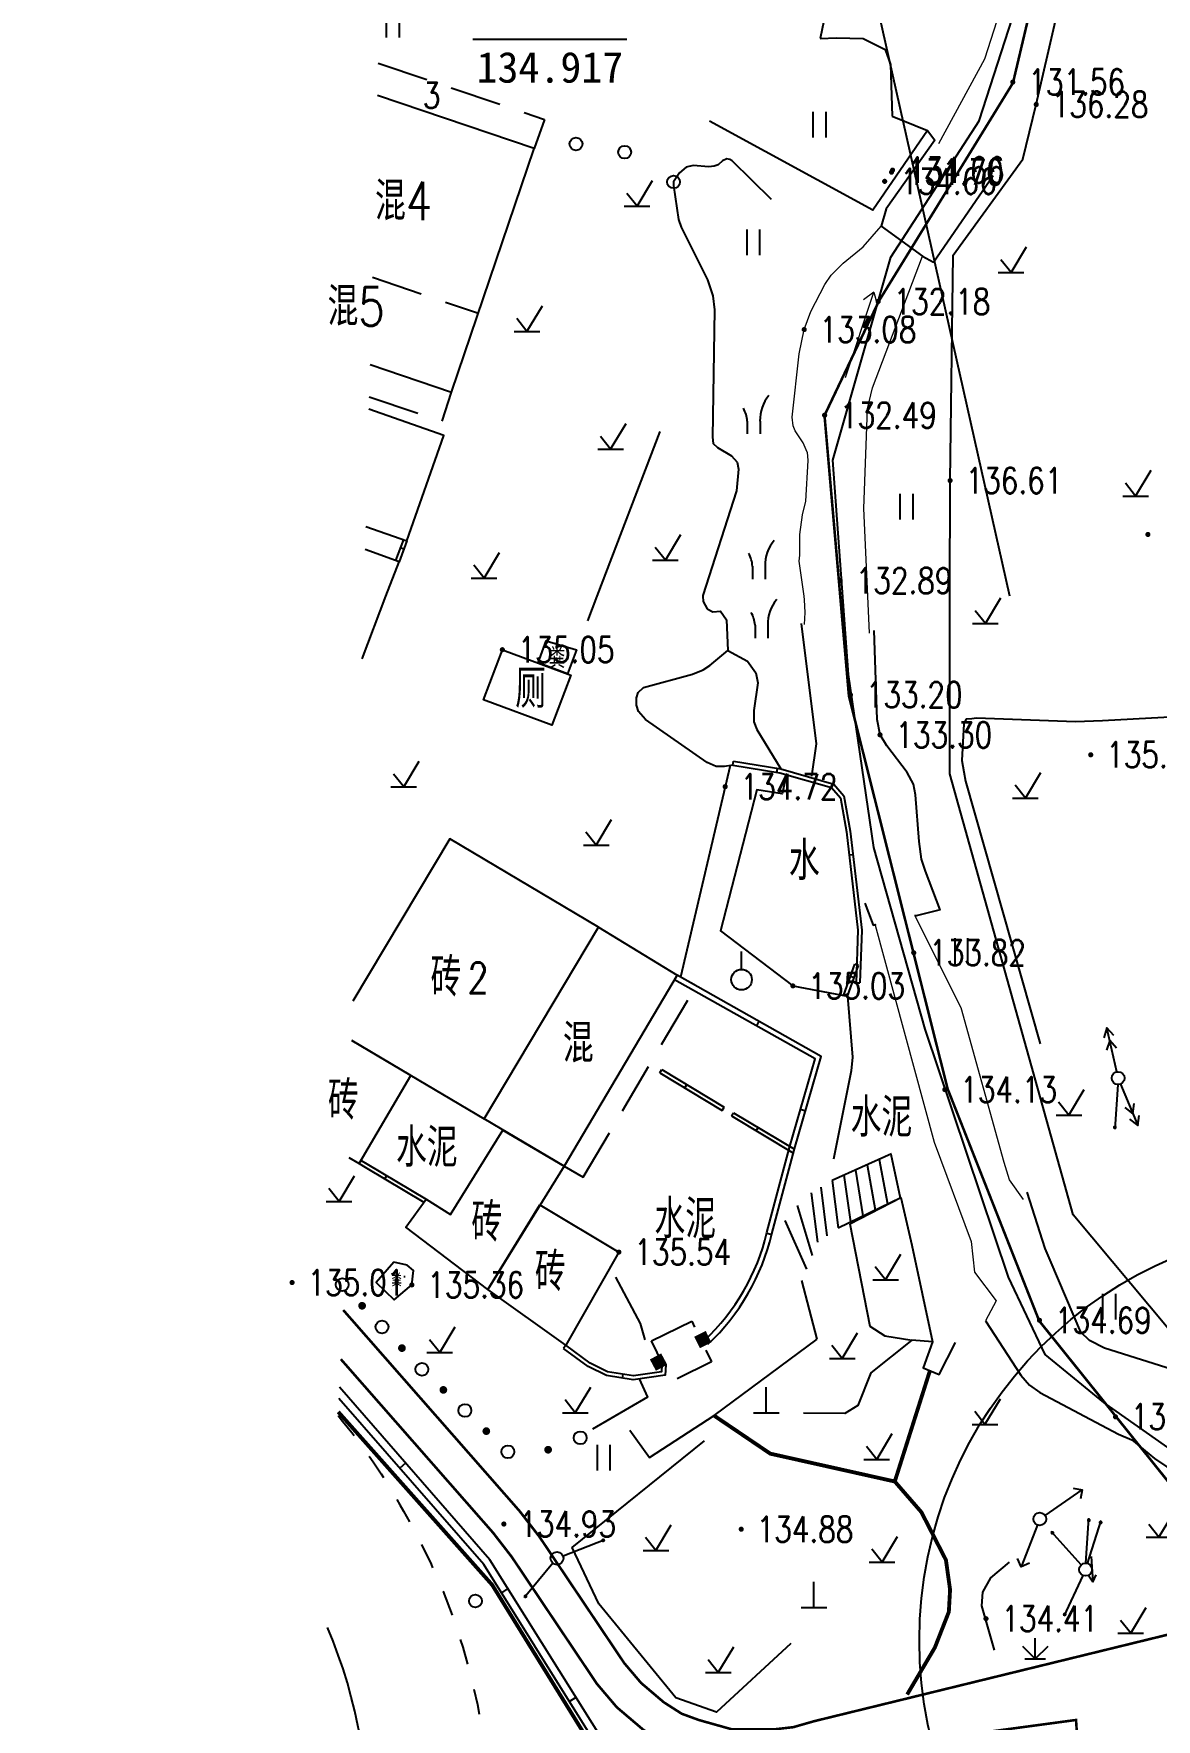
# Model space of a CAD drawing. Extents: x 529262 to 576451, y 2694391 to 2717535.
# Drawn here: x 564145.1 to 564188.8, y 2710458.8 to 2710524.5 of the extents above; entities that cross this region are included whole.
import ezdxf
from ezdxf.enums import TextEntityAlignment as Align

# ---------------------------------------------------------------- set-up
doc = ezdxf.new("R2010")
doc.units = 0
for name, pattern in [('X2', [10, 8, -2]), ('X3', [5, 4, -1]), ('X5', [3, 2, -1]), ('X6', [2, 1, -1])]:
    doc.linetypes.add(name, pattern=pattern)
for name, color, linetype in [('a红线图', 1, 'Continuous'), ('DLDW', 8, 'Continuous'), ('DLSS', 4, 'Continuous'), ('DMTZ', 8, 'Continuous'), ('GCD', 8, 'Continuous'), ('GXYZ', 8, 'Continuous'), ('JMD', 8, 'Continuous'), ('KZD', 8, 'Continuous'), ('ZBTZ', 8, 'Continuous'), ('ZJ', 7, 'Continuous'), ('污水管径标注_W10-', 202, 'Continuous')]:
    doc.layers.add(name, color=color, linetype=linetype)
doc.layers.add('SXSS', color=5, linetype='Continuous', lineweight=0)
doc.styles.add('HZ', font='rs.shx', dxfattribs={"width": 0.8, "bigfont": 'hztxt.shx'})
doc.styles.add('等线体', font='simhei.ttf')
doc.linetypes.add('10421', pattern='A,2,[150,AAA.SHX,S=0.5,R=0,X=0,Y=0.5],1e-11', length=2)
doc.linetypes.add('10422', pattern='A,0.75,[150,AAA.SHX,S=0.5,R=0,X=0,Y=0.5],1.5,[177,AAA.SHX,S=1,R=0,X=0,Y=0.4],0.75', length=3)
doc.linetypes.add('1161', pattern='A,0,[149,AAA.SHX,S=0.15,R=0,X=0,Y=0],-1.6', length=1.6)
doc.linetypes.add('445', pattern='A,8,-0.5,[147,AAA.SHX,S=1,R=0,X=0,Y=0],-1.5', length=10)
doc.linetypes.add('732', pattern='A,9,-0.5,[162,AAA.SHX,S=1,R=0,X=0,Y=0],-0.5', length=10)
pattern_1 = [(0, (114.99765, 2.56804), (0.5, 0.5), [0, -1]), (0, (115.49765, 3.06804), (0.5, 0.5), [0, -1])]

# ---------------------------------------------------------------- blocks, each defined once
blk = doc.blocks.new('GC200')
at = {"linetype": 'Continuous', "const_width": 0.2, "flags": 128}
blk.add_lwpolyline([(-0.1, 0, 1), (0.1, 0, 1)], format="xyb", close=True, dxfattribs=at)
blk = doc.blocks.new('gc124')
at = {"color": 8}
for p, q in [((0, 0), (0, 1.6)), ((-1, 1), (0, 0)), ((-0.8, 0), (0.8, 0)), ((0, 0), (1, 1))]:
    blk.add_line(p, q, dxfattribs=at)
blk = doc.blocks.new('gc013a')
at = {"linetype": 'Continuous'}
blk.add_line((0.5, 0), (4, 0), dxfattribs=at)
at = {"linetype": 'Continuous', "flags": 128}
for points in [[(2.31, -0.4), (3, 0), (2.31, 0.4)], [(3.31, -0.4), (4, 0), (3.31, 0.4)]]:
    blk.add_lwpolyline(points, dxfattribs=at)
blk = doc.blocks.new('gc170')
at = {"color": 8, "linetype": 'Continuous'}
blk.add_circle((0, 0), 0.5, dxfattribs=at)
blk = doc.blocks.new('gc013c')
at = {"linetype": 'Continuous'}
blk.add_line((0.5, 0), (4, 0), dxfattribs=at)
at = {"linetype": 'Continuous', "const_width": 0.15, "flags": 128}
blk.add_lwpolyline([(3.775, 0, 1), (3.925, 0, 1)], format="xyb", close=True, dxfattribs=at)
blk = doc.blocks.new('gc121')
at = {"color": 8}
for p, q in [((-0.5, -1), (-0.5, 1)), ((0.5, -1), (0.5, 1))]:
    blk.add_line(p, q, dxfattribs=at)
blk = doc.blocks.new('gc125')
at = {"color": 8}
blk.add_line((0, 0.8), (0, 2.2), dxfattribs=at)
blk.add_circle((0, 0), 0.8, dxfattribs=at)
blk = doc.blocks.new('gc123')
at = {"color": 8}
for p, q in [((0, 0), (1.2, 2)), ((-1, 0), (1, 0)), ((0, 0), (-0.8, 1))]:
    blk.add_line(p, q, dxfattribs=at)
blk = doc.blocks.new('gc246')
at = {"color": 8}
for p, q in [((-0.5, 1), (-0.5, 0)), ((0.5, 1), (0.5, 0))]:
    blk.add_line(p, q, dxfattribs=at)
for centre, radius, start, end in [((3.4, 1.11), 2.91, 139.3312, 182.0887), ((-2.94, 0.81), 2.45, 4.3743, 29.0242)]:
    blk.add_arc(centre, radius, start, end, dxfattribs=at)
blk = doc.blocks.new('gc111')
for p, q in [((0, 0), (0, 2)), ((-1, 0), (1, 0))]:
    blk.add_line(p, q)
blk = doc.blocks.new('gc013b')
at = {"linetype": 'Continuous'}
blk.add_line((0.5, 0), (4, 0), dxfattribs=at)
at = {"linetype": 'Continuous', "flags": 128}
blk.add_lwpolyline([(3.5, 0.5), (4, 0), (3.5, -0.5)], dxfattribs=at)
blk = doc.blocks.new('gc002')
at = {"color": 8, "const_width": 1}
blk.add_lwpolyline([(-0.5, 0), (0.5, 0)], dxfattribs=at)
blk = doc.blocks.new('gc232')
for p, q in [((0.5, 1), (0.5, -1)), ((0.5, -1), (0.19, -0.46)), ((0.5, -1), (0.81, -0.46))]:
    blk.add_line(p, q)
blk.add_circle((0, 0), 0.5)
blk = doc.blocks.new('gc086')
at = {"color": 8}
for p, q in [((0, 0), (7, 0)), ((7, 0), (6.18, 0.57)), ((7, 0), (6.18, -0.57))]:
    blk.add_line(p, q, dxfattribs=at)

msp = doc.modelspace()

# ---------------------------------------------------------------- hatches: boundary and pattern name
at = {"layer": 'DLDW', "linetype": 'Continuous'}
h = msp.add_hatch(dxfattribs=at)
h.set_pattern_fill('1061', color=256, scale=0.5, style=0)
h.set_pattern_definition(pattern_1)
h.paths.add_polyline_path([(564164.7, 2710499.964), (564165.02, 2710500.824), (564166.196, 2710500.477), (564165.847, 2710499.538)])
h = msp.add_hatch(dxfattribs=at)
h.set_pattern_fill('1061', color=256, scale=0.5, style=0)
h.set_pattern_definition(pattern_1)
h.paths.add_polyline_path([(564159.076, 2710476.619), (564158.398, 2710475.827), (564159.098, 2710475.159), (564159.784, 2710475.738), (564159.852, 2710476.304), (564159.605, 2710476.503)])

# ---------------------------------------------------------------- linework, layer by layer
at = {"color": 8, "linetype": 'Continuous'}
msp.add_circle((564195.758, 2710461.882), 16.204, dxfattribs=at)
at = {"layer": 'a红线图', "color": 8, "lineweight": 0}
msp.add_lwpolyline([(564099.605, 2710623.995), (564108.781, 2710598.575), (564114.403, 2710593.536), (564118.826, 2710589.572), (564119.764, 2710583.576), (564122.309, 2710579.625), (564127.415, 2710577.702), (564133.661, 2710573.861), (564150.68, 2710561.504), (564162.472, 2710554.357), (564174.675, 2710549.741), (564182.417, 2710547.975), (564186.55, 2710537.069), (564183.198, 2710522.558), (564177.972, 2710514.055), (564175.857, 2710509.606), (564176.809, 2710498.669), (564180.652, 2710483.38), (564184.22, 2710474.338), (564192.884, 2710463.54), (564198.448, 2710460.832), (564173.981, 2710386.935), (563873.709, 2710369.644)], dxfattribs=at)
msp.add_lwpolyline([(564099.605, 2710623.995), (564108.781, 2710598.575), (564114.403, 2710593.536), (564118.826, 2710589.572), (564119.764, 2710583.576), (564122.309, 2710579.625), (564127.415, 2710577.702), (564133.661, 2710573.861), (564150.68, 2710561.504), (564162.472, 2710554.357), (564174.675, 2710549.741), (564182.417, 2710547.975), (564186.55, 2710537.069), (564183.198, 2710522.558), (564177.972, 2710514.055), (564175.857, 2710509.606), (564176.809, 2710498.669), (564180.652, 2710483.38), (564184.22, 2710474.338), (564192.884, 2710463.54), (564198.448, 2710460.832), (564173.981, 2710386.935), (563873.709, 2710369.644)], dxfattribs=at)
at = {"layer": 'DLDW', "linetype": 'Continuous', "flags": 128}
msp.add_lwpolyline([(564164.7, 2710499.964), (564165.02, 2710500.824), (564166.196, 2710500.477), (564165.847, 2710499.538)], close=True, dxfattribs=at)
at = {"layer": 'DLDW', "linetype": 'Continuous'}
msp.add_lwpolyline([(564163.308, 2710500.481), (564165.976, 2710499.49), (564165.236, 2710497.541), (564162.568, 2710498.532)], close=True, dxfattribs=at)
at = {"layer": 'DLDW', "linetype": 'Continuous', "elevation": 135.339, "flags": 128}
msp.add_lwpolyline([(564159.076, 2710476.619), (564158.398, 2710475.827), (564159.098, 2710475.159), (564159.784, 2710475.738), (564159.852, 2710476.304), (564159.605, 2710476.503)], close=True, dxfattribs=at)
at = {"layer": 'DLDW', "linetype": '1161', "elevation": 135.003, "flags": 128}
msp.add_lwpolyline([(564155.635, 2710444.889, 0.22895), (564156.5, 2710462.39, 0.22895)], format="xyb", dxfattribs=at)
at = {"layer": 'DLSS', "linetype": 'Continuous', "const_width": 0.1, "flags": 128}
msp.add_lwpolyline([(564204.454, 2710469.293), (564195.104, 2710464.427), (564189.462, 2710462.173), (564175.445, 2710458.743), (564174.644, 2710458.513), (564173.881, 2710458.426), (564172.229, 2710458.435), (564170.962, 2710458.791), (564170.294, 2710459.036), (564169.597, 2710459.482), (564168.712, 2710460.235), (564168.059, 2710461.004), (564164.755, 2710465.925), (564163.98, 2710466.929), (564157.111, 2710474.76)], dxfattribs=at)
at = {"layer": 'DLSS', "linetype": 'X2', "const_width": 0.1, "flags": 128}
msp.add_lwpolyline([(564186.43, 2710447.219), (564185.654, 2710458.793), (564175.841, 2710457.47), (564174.905, 2710457.2), (564173.952, 2710457.093), (564172.042, 2710457.103), (564170.553, 2710457.522), (564169.699, 2710457.834), (564168.802, 2710458.408), (564167.765, 2710459.29), (564166.994, 2710460.198), (564163.673, 2710465.146), (564162.95, 2710466.082), (564157.017, 2710472.846)], dxfattribs=at)
at = {"layer": 'DLSS', "linetype": 'X3', "const_width": 0.15, "flags": 128}
msp.add_lwpolyline([(564179.956, 2710472.374), (564178.594, 2710468.082)], dxfattribs=at)
at = {"layer": 'DLSS', "linetype": 'X6', "flags": 128}
msp.add_lwpolyline([(564156.908, 2710470.652, -0.04697), (564159.459, 2710466.928, -0.18548), (564162.325, 2710449.061, -0.151034), (564155.218, 2710436.444, -0.151034)], format="xyb", dxfattribs=at)
at = {"layer": 'DLSS', "linetype": 'X3', "const_width": 0.15}
msp.add_lwpolyline([(564171.554, 2710470.649), (564173.744, 2710469.166), (564178.594, 2710468.082), (564179.631, 2710466.887), (564180.587, 2710465.024), (564180.748, 2710463.868), (564180.7, 2710463.003), (564180.156, 2710461.615), (564179.076, 2710459.784)], dxfattribs=at)
at = {"layer": 'DMTZ', "linetype": '10422'}
for points in [[(564180.743, 2710502.568), (564180.749, 2710507.068), (564180.865, 2710515.851), (564183.586, 2710519.594), (564184.105, 2710521.718), (564190.365, 2710548.812), (564171.268, 2710553.772), (564171.495, 2710554.657), (564172.052, 2710566.448)], [(564169.447, 2710508.984), (564166.995, 2710502.568)], [(564166.995, 2710502.568), (564166.626, 2710501.602)], [(564195.917, 2710471.173), (564195.674, 2710470.189), (564190.76, 2710472.22), (564185.544, 2710478.464), (564180.735, 2710495.65), (564180.743, 2710502.568)], [(564171.283, 2710502.076), (564171.283, 2710502.076), (564171.509, 2710501.959), (564171.804, 2710501.981), (564172.042, 2710501.649), (564172.097, 2710500.448)], [(564181.289, 2710497.595), (564181.202, 2710496.165), (564181.287, 2710495.725), (564181.343, 2710495.362), (564184.251, 2710485.13)], [(564176.845, 2710478.117), (564178.834, 2710479.15), (564179.263, 2710477.293)], [(564176.845, 2710478.117), (564177.621, 2710474.138), (564178.212, 2710473.757), (564179.255, 2710473.588)]]:
    msp.add_lwpolyline(points, dxfattribs=at)
at = {"layer": 'DMTZ', "linetype": '10422', "flags": 128}
for points in [[(564167.023, 2710542.717), (564178.012, 2710535.47), (564175.693, 2710524.294)], [(564178.489, 2710521.257), (564179.874, 2710520.701), (564177.733, 2710517.603), (564171.38, 2710521.07)], [(564174.948, 2710501.496), (564175.538, 2710496.812), (564175.356, 2710495.554)], [(564172.182, 2710495.968), (564170.246, 2710487.727)], [(564174.376, 2710495.617), (564174.202, 2710494.862), (564173.222, 2710495.019), (564171.811, 2710489.528), (564174.626, 2710487.385), (564176.755, 2710486.982)], [(564177.433, 2710490.606), (564177.748, 2710489.749), (564177.836, 2710489.774), (564177.831, 2710489.753)], [(564180.366, 2710490.346), (564179.431, 2710490.117), (564179.375, 2710490.127)], [(564180.07, 2710473.523), (564179.255, 2710473.588), (564177.66, 2710472.313), (564177.16, 2710471.042), (564176.643, 2710470.725), (564175.035, 2710470.744)], [(564168.633, 2710472.076), (564168.968, 2710471.372), (564166.82, 2710470.119)]]:
    msp.add_lwpolyline(points, dxfattribs=at)
at = {"layer": 'DMTZ', "linetype": '10421'}
for points in [[(564175.693, 2710524.294), (564176.328, 2710524.316), (564177.36, 2710524.282), (564178.218, 2710523.86), (564178.431, 2710523.273), (564178.489, 2710521.257)], [(564171.347, 2710519.295), (564170.736, 2710519.336), (564170.464, 2710519.278), (564170.215, 2710519.054), (564169.976, 2710518.702), (564169.969, 2710518.564), (564170.168, 2710517.241), (564170.272, 2710516.935), (564171.295, 2710514.889), (564171.508, 2710514.267), (564171.571, 2710513.721), (564171.493, 2710508.759), (564171.519, 2710508.507), (564171.694, 2710508.354), (564172.236, 2710508.036), (564172.459, 2710507.784), (564172.502, 2710507.511), (564172.434, 2710506.674), (564171.116, 2710502.591), (564171.116, 2710502.591), (564171.116, 2710502.591)], [(564171.118, 2710502.568), (564171.134, 2710502.364), (564171.283, 2710502.076)], [(564182.133, 2710474.345), (564183.509, 2710472.217), (564183.836, 2710471.833), (564184.238, 2710471.554), (564187.314, 2710469.922), (564187.827, 2710469.709), (564188.705, 2710468.975), (564189.668, 2710468.327), (564189.899, 2710467.238), (564189.715, 2710462.613)]]:
    msp.add_lwpolyline(points, dxfattribs=at)
at = {"layer": 'DMTZ', "linetype": '10422', "elevation": 134.371, "flags": 128}
msp.add_lwpolyline([(564179.874, 2710520.701), (564180.16, 2710520.325), (564178.254, 2710517.657), (564178.062, 2710516.979), (564179.668, 2710515.812), (564180.097, 2710515.573), (564182.431, 2710518.949)], dxfattribs=at)
at = {"layer": 'DMTZ', "linetype": '10421', "flags": 128}
for points in [[(564173.789, 2710518.022), (564172.255, 2710519.524), (564172.164, 2710519.573), (564172.055, 2710519.6), (564171.878, 2710519.519), (564171.713, 2710519.371), (564171.561, 2710519.312), (564171.347, 2710519.295)], [(564180.366, 2710490.346), (564179.786, 2710491.854), (564179.638, 2710492.328), (564179.539, 2710493.005), (564179.406, 2710494.831), (564179.324, 2710495.244), (564179.076, 2710495.699), (564178.283, 2710496.731), (564178.019, 2710497.164), (564177.91, 2710497.756), (564177.793, 2710501.233)], [(564172.291, 2710495.987), (564171.958, 2710495.93), (564171.636, 2710495.929), (564171.292, 2710496.082), (564168.889, 2710497.763), (564168.615, 2710498.076), (564168.537, 2710498.324), (564168.53, 2710498.604), (564168.595, 2710498.815), (564168.809, 2710499.006), (564170.714, 2710499.523), (564171.131, 2710499.695), (564171.388, 2710499.864), (564172.097, 2710500.448)], [(564172.097, 2710500.448), (564172.859, 2710500.033), (564173.186, 2710499.58), (564173.255, 2710499.191), (564173.106, 2710498.113), (564173.101, 2710497.67), (564173.218, 2710497.37), (564174.151, 2710495.837)], [(564191.942, 2710497.999), (564186.679, 2710497.708), (564185.629, 2710497.666), (564181.777, 2710497.809), (564181.601, 2710497.793), (564181.376, 2710497.773), (564181.321, 2710497.685), (564181.289, 2710497.595)], [(564176.755, 2710486.982), (564176.952, 2710484.604), (564176.898, 2710484.082), (564176.204, 2710480.632)], [(564193.388, 2710465.143), (564191.889, 2710468.918), (564191.277, 2710470.785), (564190.549, 2710471.82), (564190.389, 2710471.98), (564190.1, 2710472.171), (564189.651, 2710472.365), (564186.759, 2710473.276), (564186.18, 2710473.576), (564185.842, 2710473.902), (564184.684, 2710476.614), (564184.458, 2710477.153), (564183.747, 2710479.352)], [(564167.071, 2710463.323), (564166.032, 2710465.508), (564171.176, 2710469.665)], [(564183.056, 2710464.937), (564182.326, 2710464.335), (564182.006, 2710463.771), (564181.977, 2710463.245), (564182.461, 2710461.51)]]:
    msp.add_lwpolyline(points, dxfattribs=at)
at = {"layer": 'GXYZ', "linetype": 'Continuous'}
msp.add_line((564183.081, 2710502.568), (564169.102, 2710564.872), dxfattribs=at)
at = {"layer": 'GXYZ', "linetype": '732', "flags": 128}
msp.add_lwpolyline([(564190.37, 2710463.143), (564190.386, 2710467.025), (564189.579, 2710469.156), (564186.731, 2710471.163), (564184.456, 2710473.027), (564183.021, 2710476.047), (564179.783, 2710485.702), (564177.782, 2710492.779), (564176.798, 2710499.513), (564176.175, 2710507.868), (564178.439, 2710515.777), (564181.881, 2710521.084), (564184.755, 2710529.967), (564185.933, 2710536.671), (564185.285, 2710541.14), (564182.402, 2710547.432), (564179.873, 2710548.785), (564175.559, 2710549.294), (564163.476, 2710554.198), (564153.663, 2710559.149), (564143.785, 2710566.215), (564141.644, 2710568.445), (564137.564, 2710571.934), (564133.83, 2710574.642), (564129.81, 2710576.899), (564122.388, 2710579.8), (564119.895, 2710582.521), (564119.15, 2710587.419), (564118.187, 2710590.186), (564114.103, 2710593.882), (564110.752, 2710595.123), (564107.191, 2710600.989), (564104.682, 2710610.577), (564101.404, 2710617.513), (564096.096, 2710628.709), (564091.879, 2710636.635), (564089.742, 2710644.659), (564089.613, 2710650.743), (564087.283, 2710661.114), (564087.154, 2710670.756), (564089.808, 2710677.939), (564094.734, 2710685.389), (564098.14, 2710689.247), (564157.276, 2710709.889), (564158.941, 2710722.677), (564170.731, 2710725.876), (564175.463, 2710734.571), (564177.426, 2710742.717), (564180.17, 2710760.422), (564179.078, 2710764.864), (564165.135, 2710778.121), (564158.076, 2710828.047), (564164.727, 2710856.572), (564174.244, 2710890.215), (564177.245, 2710909.001), (564177.375, 2710911.216)], dxfattribs=at)
at = {"layer": 'JMD', "linetype": 'Continuous'}
for p, q in [((564159.469, 2710504.399, 135.096), (564159.329, 2710504.452, 135.096)), ((564172.291, 2710495.987), (564172.315, 2710496.135)), ((564173.999, 2710495.71), (564174.023, 2710495.858)), ((564176.813, 2710492.486), (564176.962, 2710492.503)), ((564177.182, 2710488.18), (564177.04, 2710488.23)), ((564177.011, 2710487.701), (564176.87, 2710487.751)), ((564177.084, 2710487.507), (564177.234, 2710487.502)), ((564176.755, 2710486.982), (564176.613, 2710487.032)), ((564173.301, 2710486.006, -527.273), (564173.202, 2710485.832, -527.273)), ((564169.442, 2710484), (564169.519, 2710484.128)), ((564170.415, 2710483.412), (564170.492, 2710483.54)), ((564171.875, 2710482.529), (564171.952, 2710482.657)), ((564172.235, 2710482.319), (564172.312, 2710482.448)), ((564175.117, 2710482.511, -527.273), (564174.925, 2710482.567, -527.273)), ((564173.2, 2710481.74), (564173.277, 2710481.869)), ((564178.471, 2710480.842), (564176.156, 2710479.804)), ((564177.068, 2710480.213), (564177.355, 2710478.427)), ((564177.524, 2710480.418), (564177.836, 2710478.662)), ((564177.981, 2710480.622), (564178.317, 2710478.897)), ((564178.437, 2710480.827), (564178.798, 2710479.133)), ((564158.728, 2710479.869), (564158.805, 2710479.998)), ((564175.711, 2710479.542, 133.274), (564175.953, 2710477.654, 133.274)), ((564176.156, 2710479.804), (564176.393, 2710477.956)), ((564176.612, 2710480.009), (564176.874, 2710478.191)), ((564175.34, 2710479.324, 133.274), (564175.587, 2710477.403, 133.274)), ((564176.393, 2710477.956), (564178.834, 2710479.15)), ((564174.311, 2710478.248, 133.274), (564175.151, 2710476.355, 133.274)), ((564174.789, 2710478.831, 133.274), (564175.372, 2710476.885, 133.274)), ((564173.799, 2710477.688, -527.273), (564173.605, 2710477.736, -527.273)), ((564165.785, 2710473.387), (564165.696, 2710473.266)), ((564171.316, 2710473.428), (564171.179, 2710473.574)), ((564167.998, 2710472.261), (564167.975, 2710472.113)), ((564159.541, 2710468.794, -528.532), (564159.315, 2710468.597, -528.532)), ((564163.525, 2710463.909, -528.532), (564163.27, 2710463.75, -528.532)), ((564166.176, 2710459.67, -528.532), (564165.922, 2710459.511, -528.532))]:
    msp.add_line(p, q, dxfattribs=at)
at = {"layer": 'JMD', "linetype": 'X5'}
for points, elevation in [([(564158.474, 2710523.331), (564164.951, 2710521.137), (564164.552, 2710520.002)], -527.467), ([(564165.716, 2710480.36), (564166.459, 2710479.942), (564170.86, 2710487.382), (564170.117, 2710487.8)], 135.797)]:
    msp.add_lwpolyline(points, dxfattribs=dict(at, elevation=elevation))
at = {"layer": 'JMD', "linetype": 'Continuous', "flags": 128}
for points, elevation in [([(564158.158, 2710511.592), (564161.33, 2710510.514), (564164.552, 2710520.002), (564158.44, 2710522.072)], -527.467), ([(564157.988, 2710505.285), (564159.594, 2710504.726), (564161.027, 2710508.829), (564158.111, 2710509.849)], 135.096), ([(564159.452, 2710504.775), (564159.142, 2710503.959)], 135.096), ([(564159.594, 2710504.726), (564159.283, 2710503.907)], 135.096), ([(564158.775, 2710502.568), (564159.283, 2710503.907), (564157.964, 2710504.387)], 135.31), ([(564157.849, 2710500.128), (564158.775, 2710502.568)], 135.31), ([(564157.449, 2710485.255), (564162.597, 2710482.203), (564167.059, 2710489.679), (564161.266, 2710493.114), (564157.49, 2710486.788)], -527.476), ([(564162.827, 2710465.025), (564156.963, 2710471.752)], -528.532), ([(564162.585, 2710464.846), (564156.941, 2710471.32)], -528.532), ([(564168.618, 2710455.201), (564162.585, 2710464.846)], -528.532), ([(564168.828, 2710455.431), (564162.827, 2710465.025)], -528.532)]:
    msp.add_lwpolyline(points, dxfattribs=dict(at, elevation=elevation))
at = {"layer": 'JMD', "linetype": 'X5', "flags": 128}
for points, elevation in [([(564158.249, 2710514.986), (564162.373, 2710513.586)], -513.765), ([(564158.124, 2710510.336), (564160.96, 2710509.372), (564161.33, 2710510.514)], 135.351)]:
    msp.add_lwpolyline(points, dxfattribs=dict(at, elevation=elevation))
at = {"layer": 'JMD', "linetype": 'Continuous'}
for points in [[(564172.291, 2710495.987), (564174.119, 2710495.69), (564176.134, 2710495.118), (564176.475, 2710494.717), (564176.708, 2710493.389), (564177.155, 2710489.553), (564177.084, 2710487.507)], [(564172.315, 2710496.135), (564174.151, 2710495.837), (564176.218, 2710495.25), (564176.615, 2710494.783), (564176.856, 2710493.411), (564177.305, 2710489.559), (564177.234, 2710487.502)], [(564176.613, 2710487.032), (564177.04, 2710488.23)], [(564176.755, 2710486.982), (564177.182, 2710488.18)], [(564157.326, 2710480.705), (564157.73, 2710480.462), (564159.746, 2710483.896), (564157.449, 2710485.256)], [(564169.442, 2710484), (564171.875, 2710482.529)], [(564169.519, 2710484.128), (564171.952, 2710482.657)], [(564172.235, 2710482.319), (564174.649, 2710480.872)], [(564172.312, 2710482.448), (564174.689, 2710481.023)], [(564157.73, 2710480.462), (564157.959, 2710480.33), (564160.248, 2710478.96)], [(564157.806, 2710480.591), (564158.035, 2710480.459), (564160.336, 2710479.082)], [(564169.67, 2710472.625), (564169.652, 2710472.222), (564168.409, 2710472.043), (564167.363, 2710472.211), (564166.652, 2710472.567), (564165.696, 2710473.266)], [(564169.52, 2710472.624), (564169.508, 2710472.353), (564168.411, 2710472.195), (564167.41, 2710472.355), (564166.731, 2710472.695), (564165.785, 2710473.387)]]:
    msp.add_lwpolyline(points, dxfattribs=at)
at = {"layer": 'JMD', "linetype": 'Continuous', "flags": 128}
for points, elevation in [([(564167.059, 2710489.679), (564170.117, 2710487.8), (564165.716, 2710480.36), (564162.597, 2710482.203)], -527.476), ([(564165.716, 2710480.36), (564162.738, 2710475.559), (564159.544, 2710477.988), (564160.336, 2710479.082), (564161.294, 2710478.488), (564163.329, 2710481.77)], 135.797), ([(564164.774, 2710478.857), (564167.847, 2710477.018), (564165.785, 2710473.387), (564162.738, 2710475.559)], -528.531)]:
    msp.add_lwpolyline(points, close=True, dxfattribs=dict(at, elevation=elevation))
at = {"layer": 'JMD', "linetype": 'Continuous', "elevation": -527.273, "flags": 128}
for points in [[(564171.179, 2710473.574, 0.146087), (564173.615, 2710477.775), (564174.499, 2710481.087), (564175.493, 2710484.541), (564170.015, 2710487.628)], [(564171.316, 2710473.428, 0.146012), (564173.809, 2710477.726), (564174.692, 2710481.034), (564175.729, 2710484.638), (564170.117, 2710487.8, 0.79634)]]:
    msp.add_lwpolyline(points, format="xyb", dxfattribs=at)
at = {"layer": 'JMD', "linetype": 'X5', "elevation": -528.972, "flags": 128}
msp.add_lwpolyline([(564169.122, 2710473.558), (564170.684, 2710474.328), (564171.454, 2710472.742), (564169.892, 2710471.972)], close=True, dxfattribs=at)
at = {"layer": 'JMD', "linetype": '445'}
msp.add_lwpolyline([(564174.541, 2710461.771), (564171.651, 2710459.103), (564170.065, 2710459.658), (564167.071, 2710463.323)], dxfattribs=at)
at = {"layer": 'KZD', "linetype": 'Continuous'}
msp.add_line((564162.16, 2710524.258), (564168.16, 2710524.258), dxfattribs=at)
at = {"layer": 'SXSS', "color": 8, "linetype": 'Continuous', "flags": 128}
for points in [[(564180.315, 2710520.192), (564182.106, 2710523.495), (564183.288, 2710527.187), (564185.208, 2710533.98), (564185.569, 2710537.444), (564184.747, 2710540.873), (564182.484, 2710546.222)], [(564175.18, 2710508.175), (564175.212, 2710507.846), (564175.119, 2710506.267), (564174.991, 2710505.735), (564174.885, 2710504.97), (564174.885, 2710504.545), (564174.885, 2710504.162), (564174.863, 2710503.928), (564174.915, 2710503.566), (564175.051, 2710502.568)], [(564175.051, 2710502.568), (564175.07, 2710502.43), (564175.097, 2710501.93), (564175.059, 2710501.459)]]:
    msp.add_lwpolyline(points, dxfattribs=at)
at = {"layer": 'SXSS', "color": 8, "linetype": 'Continuous'}
for points in [[(564175.18, 2710508.175), (564175.028, 2710508.542), (564174.718, 2710509.007), (564174.639, 2710509.207), (564174.591, 2710509.534), (564174.875, 2710512.004), (564175.066, 2710512.952), (564175.323, 2710513.655), (564175.868, 2710514.704), (564176.122, 2710515.065), (564176.579, 2710515.536), (564177.364, 2710516.167), (564178.062, 2710516.979)], [(564177.542, 2710502.568), (564177.392, 2710505.981), (564177.536, 2710509.867), (564177.732, 2710510.687), (564179.668, 2710515.812)], [(564177.606, 2710501.12), (564177.542, 2710502.568)], [(564183.613, 2710479.067), (564183.059, 2710479.836), (564182.858, 2710480.507), (564181.184, 2710486.529), (564179.375, 2710490.127)], [(564177.831, 2710489.753), (564180.132, 2710481.293), (564181.567, 2710477.43), (564181.701, 2710476.235), (564182.541, 2710475.116), (564182.133, 2710474.345)]]:
    msp.add_lwpolyline(points, dxfattribs=at)
at = {"layer": 'SXSS', "color": 8, "linetype": 'Continuous', "const_width": 0.15}
msp.add_lwpolyline([(564156.916, 2710470.795), (564162.911, 2710464.055), (564168.335, 2710455.282)], dxfattribs=at)
at = {"layer": 'ZBTZ', "linetype": '1161'}
for points in [[(564179.263, 2710477.293), (564180.07, 2710473.523), (564179.701, 2710472.508), (564180.324, 2710472.255), (564180.959, 2710473.496)], [(564167.72, 2710476.039), (564168.674, 2710474.235), (564168.853, 2710473.602)], [(564175.567, 2710473.62), (564174.968, 2710475.913)], [(564168.279, 2710470.087), (564169.041, 2710469.011), (564171.554, 2710470.649), (564175.567, 2710473.62)]]:
    msp.add_lwpolyline(points, dxfattribs=at)
at = {"layer": '污水管径标注_W10-', "color": 0, "const_width": 0.1}
msp.add_lwpolyline([(564198.448, 2710460.832), (564192.884, 2710463.54), (564187.215, 2710470.605), (564184.22, 2710474.338), (564180.652, 2710483.38), (564179.313, 2710488.708), (564176.809, 2710498.669), (564176.42, 2710503.135), (564175.857, 2710509.606), (564177.972, 2710514.055), (564183.198, 2710522.558), (564184.082, 2710526.3)], dxfattribs=at)

# ---------------------------------------------------------------- block references
at = {"layer": 'DLDW', "linetype": 'Continuous', "xscale": 0.5, "yscale": 0.5, "zscale": 0.5}
for p in [(564173.589, 2710470.76), (564175.442, 2710463.179)]:
    msp.add_blockref('gc111', p, dxfattribs=at)
at = {"layer": 'GCD', "linetype": 'Continuous'}
ref = msp.add_blockref('GC200', (564183.191, 2710522.588, 131.56), dxfattribs=dict(at, xscale=0.5, yscale=0.5, zscale=0.5))
ref.add_attrib('height', '131.56', dxfattribs={"linetype": 'Continuous', "height": 1, "style": 'HZ', "width": 0.8}).set_placement((564183.791, 2710522.588, 131.56), align=Align.MIDDLE_LEFT)
ref = msp.add_blockref('GC200', (564184.105, 2710521.718, 136.278), dxfattribs=dict(at, xscale=0.5, yscale=0.5))
ref.add_attrib('height', '136.28', dxfattribs={"linetype": 'Continuous', "height": 1, "style": 'HZ', "width": 0.8}).set_placement((564184.705, 2710521.718, 136.278), align=Align.MIDDLE_LEFT)
at = {"layer": 'GCD', "color": 3, "linetype": 'Continuous'}
ref = msp.add_blockref('GC200', (564178.508, 2710519.162, 134.662), dxfattribs=dict(at, xscale=0.5, yscale=0.5, zscale=0.5))
ref.add_attrib('height', '134.66', dxfattribs={"linetype": 'Continuous', "height": 1, "style": 'HZ', "width": 0.8}).set_placement((564179.108, 2710519.162, 134.662), align=Align.MIDDLE_LEFT)
ref = msp.add_blockref('GC200', (564178.2, 2710518.724, 134.658), dxfattribs=dict(at, xscale=0.5, yscale=0.5, zscale=0.5))
ref.add_attrib('height', '134.66', dxfattribs={"linetype": 'Continuous', "height": 1, "style": 'HZ', "width": 0.8}).set_placement((564178.8, 2710518.724, 134.658), align=Align.MIDDLE_LEFT)
ref = msp.add_blockref('GC200', (564178.468, 2710519.082, 131.698), dxfattribs=dict(at, xscale=0.5, yscale=0.5, zscale=0.5))
ref.add_attrib('height', '131.70', dxfattribs={"linetype": 'Continuous', "height": 1, "style": 'HZ', "width": 0.8}).set_placement((564179.068, 2710519.082, 131.698), align=Align.MIDDLE_LEFT)
at = {"layer": 'GCD', "linetype": 'Continuous'}
ref = msp.add_blockref('GC200', (564177.946, 2710514.043, 132.18), dxfattribs=dict(at, xscale=0.5, yscale=0.5, zscale=0.5))
ref.add_attrib('height', '132.18', dxfattribs={"linetype": 'Continuous', "height": 1, "style": 'HZ', "width": 0.8}).set_placement((564178.546, 2710514.043, 132.18), align=Align.MIDDLE_LEFT)
ref = msp.add_blockref('GC200', (564175.066, 2710512.952, 133.077), dxfattribs=dict(at, xscale=0.5, yscale=0.5, zscale=0.5))
ref.add_attrib('height', '133.08', dxfattribs={"linetype": 'Continuous', "height": 1, "style": 'HZ', "width": 0.8}).set_placement((564175.666, 2710512.952, 133.077), align=Align.MIDDLE_LEFT)
ref = msp.add_blockref('GC200', (564175.862, 2710509.616, 132.49), dxfattribs=dict(at, xscale=0.5, yscale=0.5, zscale=0.5))
ref.add_attrib('height', '132.49', dxfattribs={"linetype": 'Continuous', "height": 1, "style": 'HZ', "width": 0.8}).set_placement((564176.462, 2710509.616, 132.49), align=Align.MIDDLE_LEFT)
ref = msp.add_blockref('GC200', (564180.749, 2710507.068, 136.607), dxfattribs=dict(at, xscale=0.5, yscale=0.5, zscale=0.5))
ref.add_attrib('height', '136.61', dxfattribs={"linetype": 'Continuous', "height": 1, "style": 'HZ', "width": 0.8}).set_placement((564181.349, 2710507.068, 136.607), align=Align.MIDDLE_LEFT)
ref = msp.add_blockref('GC200', (564188.455, 2710504.97, 137.305), dxfattribs=dict(at, xscale=0.5, yscale=0.5))
ref.add_attrib('height', '137.31', dxfattribs={"linetype": 'Continuous', "height": 1, "style": 'HZ', "width": 0.8}).set_placement((564189.055, 2710504.97, 137.305), align=Align.MIDDLE_LEFT)
ref = msp.add_blockref('GC200', (564176.471, 2710503.17, 132.89), dxfattribs=dict(at, xscale=0.5, yscale=0.5, zscale=0.5))
ref.add_attrib('height', '132.89', dxfattribs={"linetype": 'Continuous', "height": 1, "style": 'HZ', "width": 0.8}).set_placement((564177.071, 2710503.17, 132.89), align=Align.MIDDLE_LEFT)
ref = msp.add_blockref('GC200', (564163.308, 2710500.481, 135.052), dxfattribs=dict(at, xscale=0.5, yscale=0.5))
ref.add_attrib('height', '135.05', dxfattribs={"linetype": 'Continuous', "height": 1, "style": 'HZ', "width": 0.8}).set_placement((564163.908, 2710500.481, 135.052), align=Align.MIDDLE_LEFT)
ref = msp.add_blockref('GC200', (564176.866, 2710498.726, 133.2), dxfattribs=dict(at, xscale=0.5, yscale=0.5, zscale=0.5))
ref.add_attrib('height', '133.20', dxfattribs={"linetype": 'Continuous', "height": 1, "style": 'HZ', "width": 0.8}).set_placement((564177.466, 2710498.726, 133.2), align=Align.MIDDLE_LEFT)
ref = msp.add_blockref('GC200', (564178.019, 2710497.164, 133.298), dxfattribs=dict(at, xscale=0.5, yscale=0.5, zscale=0.5))
ref.add_attrib('height', '133.30', dxfattribs={"linetype": 'Continuous', "height": 1, "style": 'HZ', "width": 0.8}).set_placement((564178.619, 2710497.164, 133.298), align=Align.MIDDLE_LEFT)
ref = msp.add_blockref('GC200', (564186.227, 2710496.387, 135.797), dxfattribs=dict(at, xscale=0.5, yscale=0.5, zscale=0.5))
ref.add_attrib('height', '135.80', dxfattribs={"linetype": 'Continuous', "height": 1, "style": 'HZ', "width": 0.8}).set_placement((564186.827, 2710496.387, 135.797), align=Align.MIDDLE_LEFT)
ref = msp.add_blockref('GC200', (564171.989, 2710495.147, 134.715), dxfattribs=dict(at, xscale=0.5, yscale=0.5))
ref.add_attrib('height', '134.72', dxfattribs={"linetype": 'Continuous', "height": 1, "style": 'HZ', "width": 0.8}).set_placement((564172.589, 2710495.147, 134.715), align=Align.MIDDLE_LEFT)
ref = msp.add_blockref('GC200', (564179.332, 2710488.678, 133.82), dxfattribs=dict(at, xscale=0.5, yscale=0.5, zscale=0.5))
ref.add_attrib('height', '133.82', dxfattribs={"linetype": 'Continuous', "height": 1, "style": 'HZ', "width": 0.8}).set_placement((564179.932, 2710488.678, 133.82), align=Align.MIDDLE_LEFT)
ref = msp.add_blockref('GC200', (564174.626, 2710487.385, 135.033), dxfattribs=dict(at, xscale=0.5, yscale=0.5))
ref.add_attrib('height', '135.03', dxfattribs={"linetype": 'Continuous', "height": 1, "style": 'HZ', "width": 0.8}).set_placement((564175.226, 2710487.385, 135.033), align=Align.MIDDLE_LEFT)
ref = msp.add_blockref('GC200', (564180.543, 2710483.346, 134.13), dxfattribs=dict(at, xscale=0.5, yscale=0.5, zscale=0.5))
ref.add_attrib('height', '134.13', dxfattribs={"linetype": 'Continuous', "height": 1, "style": 'HZ', "width": 0.8}).set_placement((564181.143, 2710483.346, 134.13), align=Align.MIDDLE_LEFT)
ref = msp.add_blockref('GC200', (564167.847, 2710477.018, 135.541), dxfattribs=dict(at, xscale=0.5, yscale=0.5))
ref.add_attrib('height', '135.54', dxfattribs={"linetype": 'Continuous', "height": 1, "style": 'HZ', "width": 0.8}).set_placement((564168.447, 2710477.018, 135.541), align=Align.MIDDLE_LEFT)
ref = msp.add_blockref('GC200', (564155.117, 2710475.831, 135.006), dxfattribs=dict(at, xscale=0.5, yscale=0.5))
ref.add_attrib('height', '135.01', dxfattribs={"linetype": 'Continuous', "height": 1, "style": 'HZ', "width": 0.8}).set_placement((564155.717, 2710475.831, 135.006), align=Align.MIDDLE_LEFT)
ref = msp.add_blockref('GC200', (564159.784, 2710475.738, 135.36), dxfattribs=dict(at, xscale=0.5, yscale=0.5, zscale=0.5))
ref.add_attrib('height', '135.36', dxfattribs={"linetype": 'Continuous', "height": 1, "style": 'HZ', "width": 0.8}).set_placement((564160.384, 2710475.738, 135.36), align=Align.MIDDLE_LEFT)
ref = msp.add_blockref('GC200', (564184.232, 2710474.36, 134.69), dxfattribs=dict(at, xscale=0.5, yscale=0.5, zscale=0.5))
ref.add_attrib('height', '134.69', dxfattribs={"linetype": 'Continuous', "height": 1, "style": 'HZ', "width": 0.8}).set_placement((564184.832, 2710474.36, 134.69), align=Align.MIDDLE_LEFT)
ref = msp.add_blockref('GC200', (564187.19, 2710470.602, 135), dxfattribs=dict(at, xscale=0.5, yscale=0.5, zscale=0.5))
ref.add_attrib('height', '135.00', dxfattribs={"linetype": 'Continuous', "height": 1, "style": 'HZ', "width": 0.8}).set_placement((564187.79, 2710470.602, 135), align=Align.MIDDLE_LEFT)
ref = msp.add_blockref('GC200', (564163.368, 2710466.425, 134.926), dxfattribs=dict(at, xscale=0.5, yscale=0.5))
ref.add_attrib('height', '134.93', dxfattribs={"linetype": 'Continuous', "height": 1, "style": 'HZ', "width": 0.8}).set_placement((564163.968, 2710466.425, 134.926), align=Align.MIDDLE_LEFT)
ref = msp.add_blockref('GC200', (564172.614, 2710466.223, 134.882), dxfattribs=dict(at, xscale=0.5, yscale=0.5, zscale=0.5))
ref.add_attrib('height', '134.88', dxfattribs={"linetype": 'Continuous', "height": 1, "style": 'HZ', "width": 0.8}).set_placement((564173.214, 2710466.223, 134.882), align=Align.MIDDLE_LEFT)
ref = msp.add_blockref('GC200', (564182.147, 2710462.738, 134.408), dxfattribs=dict(at, xscale=0.5, yscale=0.5))
ref.add_attrib('height', '134.41', dxfattribs={"linetype": 'Continuous', "height": 1, "style": 'HZ', "width": 0.8}).set_placement((564182.747, 2710462.738, 134.408), align=Align.MIDDLE_LEFT)
at = {"layer": 'GXYZ', "linetype": 'Continuous'}
for name, p, xscale, yscale, zscale, rotation in [('gc013a', (564187.293, 2710483.795), 0.5000000001678809, 0.5000000001678809, 0.5000000001678809, 102.645855993272), ('gc013c', (564187.293, 2710483.795), 0.5000000000311349, 0.5000000000311349, 0.5000000000311349, 266.2133401682942), ('gc013a', (564187.293, 2710483.795), 0.5000000000894379, 0.5000000000894379, 0.5000000000894379, 292.4416505234251), ('gc013b', (564184.244, 2710466.621), 0.5000000000796406, 0.5000000000796406, 0.5000000000796406, 34.42896356390998), ('gc013b', (564184.244, 2710466.621), 0.5000000001631915, 0.5000000001631915, 0.5000000001631915, 248.8231610492635), ('gc013c', (564186.026, 2710464.652), 0.5000000000311349, 0.5000000000311349, 0.5000000000311349, 86.21334016829415), ('gc013c', (564186.026, 2710464.652), 0.4999999999490492, 0.4999999999490492, 0.4999999999490492, 72.26217223302451), ('gc013c', (564165.44, 2710465.091), 0.5000000000408689, 0.5000000000408689, 0.5000000000408689, 21.26989570793597), ('gc013c', (564186.026, 2710464.652), 0.4999999998430024, 0.4999999998430024, 0.4999999998430024, 132.1459750428459), ('gc232', (564186.026, 2710464.652), 0.4999999999749799, 0.4999999999749799, 0.4999999999749799, 3.07408791840952), ('gc013c', (564165.44, 2710465.091), 0.5000000001438586, 0.5000000001438586, 0.5000000001438586, 230.3630321507132), ('gc013c', (564186.026, 2710464.652), 0.4999999999880416, 0.4999999999880416, 0.4999999999880416, 245.0543478796505)]:
    msp.add_blockref(name, p, dxfattribs=dict(at, xscale=xscale, yscale=yscale, zscale=zscale, rotation=rotation))
at = {"layer": 'GXYZ', "linetype": 'Continuous', "xscale": 0.5, "yscale": 0.5, "zscale": 0.5}
for p in [(564187.293, 2710483.795), (564187.293, 2710483.795), (564187.293, 2710483.795), (564184.244, 2710466.621), (564184.244, 2710466.621), (564165.44, 2710465.091), (564186.026, 2710464.652), (564186.026, 2710464.652), (564186.026, 2710464.652)]:
    msp.add_blockref('gc170', p, dxfattribs=at)
at = {"layer": 'JMD', "linetype": 'Continuous'}
for name, p, xscale, yscale, zscale, rotation in [('gc170', (564166.177, 2710520.18), 0.4999999999774256, 0.4999999999774256, 0.4999999999774256, 358.4913356520271), ('gc170', (564168.074, 2710519.86), 0.5000000000545435, 0.5000000000545435, 0.5000000000545435, 331.9917979580443), ('gc170', (564169.976, 2710518.702), 0.4999999999354564, 0.4999999999354564, 0.4999999999354564, 323.9708850657277), ('gc170', (564157.07, 2710475.75), 0.4999999999466758, 0.4999999999466758, 0.4999999999466758, 313.2460841133353), ('GC200', (564157.846, 2710474.926), 0.7499999999200136, 0.7499999999200136, 0.7499999999200136, 313.2460841133353), ('gc170', (564158.621, 2710474.101), 0.4999999999466758, 0.4999999999466758, 0.4999999999466758, 313.2460841133353), ('gc002', (564171.117, 2710473.609, 270.762), 0.5000000000781445, 0.5000000000781445, 0.5000000000781445, 25.97817511958442), ('GC200', (564159.397, 2710473.277), 0.7499999999200136, 0.7499999999200136, 0.7499999999200136, 313.2460841133353), ('gc002', (564169.393, 2710472.733, 406.131), 0.4999999999736239, 0.4999999999736239, 0.4999999999736239, 28.17052667155065), ('gc170', (564160.173, 2710472.452), 0.4999999999037775, 0.4999999999037775, 0.4999999999037775, 316.1962172343923), ('GC200', (564161.01, 2710471.649), 0.7499999998976755, 0.7499999998976755, 0.7499999998976755, 316.1962172374704), ('gc170', (564161.847, 2710470.846), 0.4999999999037775, 0.4999999999037775, 0.4999999999037775, 316.1962172343923), ('GC200', (564162.684, 2710470.043), 0.7499999998976755, 0.7499999998976755, 0.7499999998976755, 316.1962172374704), ('gc170', (564166.34, 2710469.782), 0.5000000000186087, 0.5000000000186087, 0.5000000000186087, 20.33956979789815), ('gc170', (564163.522, 2710469.24), 0.4999999999561047, 0.4999999999561047, 0.4999999999561047, 2.882439388488565), ('GC200', (564165.091, 2710469.319), 0.7499999998924066, 0.7499999998924066, 0.7499999998924066, 20.33956978276584)]:
    msp.add_blockref(name, p, dxfattribs=dict(at, xscale=xscale, yscale=yscale, zscale=zscale, rotation=rotation))
at = {"layer": 'SXSS', "color": 8, "linetype": 'Continuous', "xscale": 0.4999999999111989, "yscale": 0.4999999999111989, "zscale": 0.4999999999111989, "rotation": 71.6441780824073}
msp.add_blockref('gc086', (564176.67, 2710511.084), dxfattribs=at)
at = {"layer": 'ZBTZ', "linetype": 'Continuous', "xscale": 0.5, "yscale": 0.5}
for name, p in [('gc121', (564159.052, 2710524.825)), ('gc121', (564175.671, 2710520.936)), ('gc123', (564168.555, 2710517.751)), ('gc121', (564173.092, 2710516.352)), ('gc123', (564183.124, 2710515.17)), ('gc123', (564164.266, 2710512.881)), ('gc246', (564173.097, 2710508.885)), ('gc123', (564167.526, 2710508.291)), ('gc123', (564187.976, 2710506.468)), ('gc121', (564179.055, 2710506.057)), ('gc123', (564169.663, 2710503.965)), ('gc246', (564173.3, 2710503.23)), ('gc123', (564162.596, 2710503.272)), ('gc246', (564173.401, 2710500.935)), ('gc123', (564182.126, 2710501.497)), ('gc123', (564159.47, 2710495.136)), ('gc123', (564183.681, 2710494.699)), ('gc123', (564166.964, 2710492.869)), ('gc121', (564181.195, 2710488.74)), ('gc125', (564172.626, 2710487.63)), ('gc123', (564185.376, 2710482.355)), ('gc123', (564156.948, 2710478.994)), ('gc123', (564178.236, 2710475.943)), ('gc121', (564186.95, 2710474.893)), ('gc123', (564160.87, 2710473.103)), ('gc123', (564176.546, 2710472.875)), ('gc123', (564166.151, 2710470.762)), ('gc123', (564182.107, 2710470.302)), ('gc123', (564177.889, 2710468.945)), ('gc121', (564167.261, 2710469.007)), ('gc123', (564188.884, 2710465.913)), ('gc123', (564169.29, 2710465.395)), ('gc123', (564178.101, 2710464.94)), ('gc123', (564187.787, 2710462.17)), ('gc124', (564184.065, 2710461.174)), ('gc123', (564171.72, 2710460.636))]:
    msp.add_blockref(name, p, dxfattribs=at)
at = {"layer": 'ZBTZ', "linetype": 'Continuous', "xscale": 0.4999999999556796, "yscale": 0.4999999999556796, "zscale": 0.4999999999556796, "rotation": 102.0543422388896}
msp.add_blockref('gc170', (564162.262, 2710463.424), dxfattribs=at)

# ---------------------------------------------------------------- texts
at = {"layer": 'DLDW', "linetype": 'Continuous', "style": 'HZ', "width": 0.8}
msp.add_text('厕', height=1.5, dxfattribs=at).set_placement((564164.409, 2710498.996), align=Align.MIDDLE)
at = {"layer": 'JMD', "linetype": 'Continuous', "style": 'HZ', "width": 0.8}
for s, height, p in [('混4', 1.5, (564160.575, 2710517.959)), ('混5', 1.5, (564158.727, 2710513.85)), ('砖', 1.5, (564161.713, 2710487.726)), ('2', 1.2, (564162.773, 2710487.697)), ('混', 1.5, (564166.864, 2710485.154)), ('砖', 1.5, (564157.716, 2710482.93)), ('砖', 1.5, (564163.3, 2710478.182)), ('砖', 1.5, (564165.778, 2710476.252))]:
    msp.add_text(s, height=height, dxfattribs=at).set_placement(p, align=Align.MIDDLE_RIGHT)
at = {"layer": 'KZD', "linetype": 'Continuous', "style": '等线体'}
msp.add_text('134.917', height=1.2, dxfattribs=at).set_placement((564165.16, 2710523.158), align=Align.MIDDLE)
at = {"layer": 'ZJ', "color": 8, "linetype": 'Continuous', "style": 'HZ', "width": 0.8}
for s, height, p in [('3', 1, (564160.554, 2710522.07)), ('粪', 0.8, (564165.437, 2710500.201)), ('水', 1.5, (564175.071, 2710492.335)), ('水泥', 1.5, (564178.076, 2710482.339)), ('水泥', 1.5, (564160.366, 2710481.165)), ('水泥', 1.5, (564170.433, 2710478.384)), ('粪', 0.5, (564159.19, 2710475.958))]:
    msp.add_text(s, height=height, dxfattribs=at).set_placement(p, align=Align.MIDDLE)

doc.saveas('drawing.dxf')
